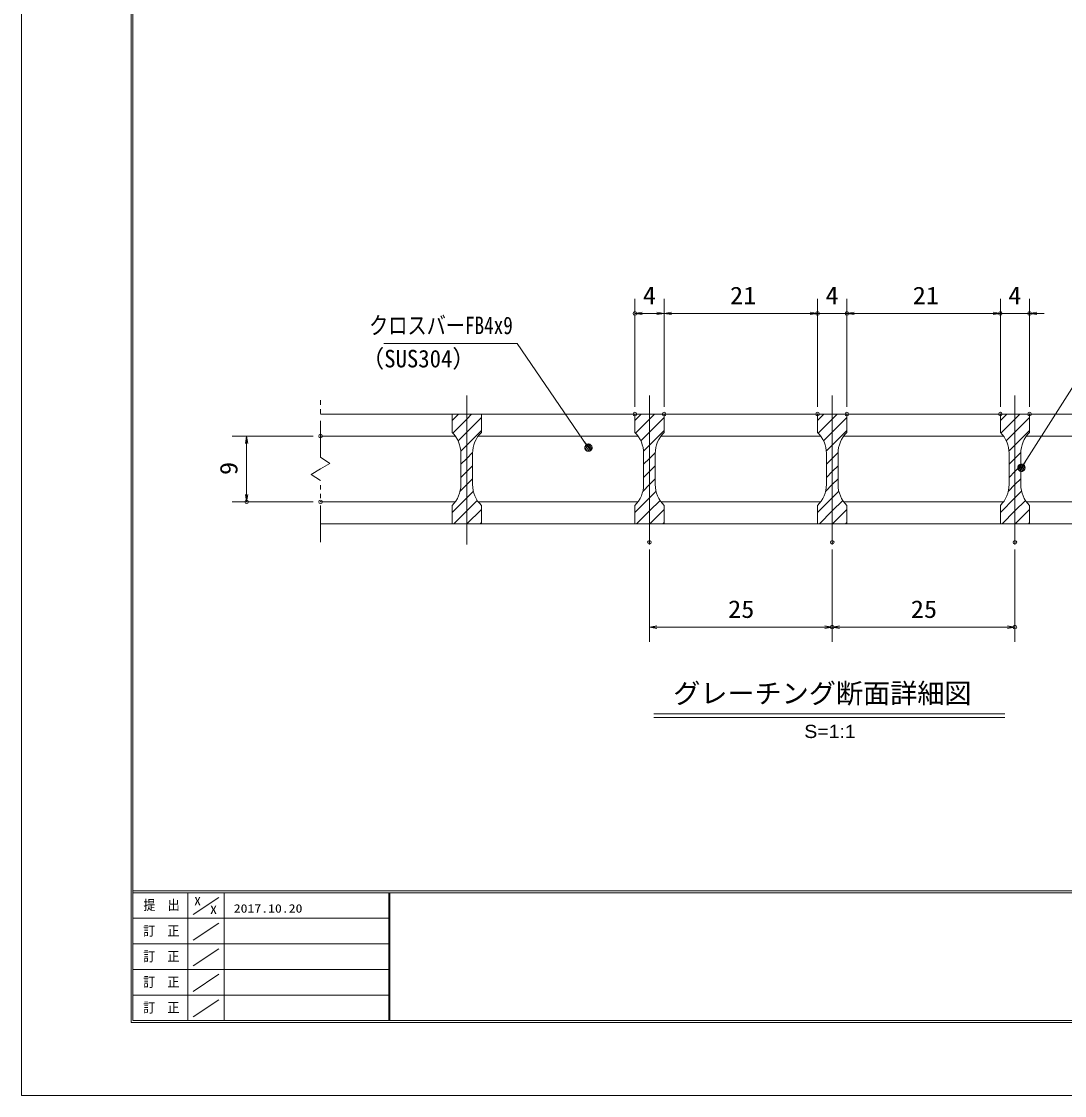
# Model space of a CAD drawing. Units: millimetres, scale not verified, with parts at other scales. Extents: x -1050 to 1050, y -742 to 742.
# Drawn here: x -1050 to -337, y -742 to -8 of the extents above; entities that cross this region are included whole.
import ezdxf
from ezdxf.enums import TextEntityAlignment as Align

# ---------------------------------------------------------------- set-up
doc = ezdxf.new("R2010")
doc.units = ezdxf.units.MM
doc.header["$LTSCALE"] = 5
doc.header["$PDMODE"] = 32
doc.header["$PDSIZE"] = 2.5
doc.linetypes.add('CHAIN1', pattern=[8, 5, -1, 1, -1])
doc.linetypes.add('DOUBLE_CHAIN1', pattern=[8.8, 5, -1, 0.6, -0.6, 0.6, -1])
for name, color, linetype, lineweight in [('0-0_7-図\u3000枠', 4, 'Continuous', 9), ('0-1_寸法注釈', 2, 'Continuous', 9), ('0-2_0', 2, 'Continuous', 9), ('0-3_DEFPOINTS', 134, 'Continuous', 9), ('0-5_蓋', 5, 'Continuous', 9), ('0-6_ハッチング', 4, 'Continuous', 9), ('0-7_想像線', 134, 'DOUBLE_CHAIN1', 9), ('0-8_中心線', 6, 'CHAIN1', 9)]:
    doc.layers.add(name, color=color, linetype=linetype, lineweight=lineweight)
doc.styles.add('HG丸ｺﾞｼｯｸM-PRO', font='')
doc.styles.add('ＭＳ ゴシック', font='')
doc.styles.get('HG丸ｺﾞｼｯｸM-PRO').set_extended_font_data('HG丸ｺﾞｼｯｸM-PRO')
doc.styles.get('ＭＳ ゴシック').set_extended_font_data('MS Gothic')

# ---------------------------------------------------------------- blocks, each defined once
blk = doc.blocks.new('_OPEN')
at = {"layer": '0-2_0'}
blk.add_line((0, 0), (-5, 0), dxfattribs=at)
blk.add_lwpolyline([(-5, 0.833), (0, 0), (-5, -0.833)], dxfattribs=at)
blk = doc.blocks.new('_Dot')
at = {"layer": '0-2_0'}
for p, q in [((-2.5, 0), (-5, 0)), ((2.445, 0.5), (-2.445, 0.5)), ((1.997, 1.5), (-1.997, 1.5)), ((2.289, -0.995), (-2.289, -0.995)), ((1.499, -1.995), (-1.499, -1.995))]:
    blk.add_line(p, q, dxfattribs=at)
for points in [[(2.5, 0), (2.48, 0.313), (2.421, 0.622), (2.324, 0.92), (2.191, 1.204), (2.023, 1.469), (1.822, 1.711), (1.594, 1.926), (1.34, 2.111), (1.064, 2.262), (0.773, 2.378), (0.468, 2.456), (0.157, 2.495), (-0.157, 2.495), (-0.468, 2.456), (-0.773, 2.378), (-1.064, 2.262), (-1.34, 2.111), (-1.594, 1.926), (-1.822, 1.711), (-2.023, 1.469), (-2.191, 1.204), (-2.324, 0.92), (-2.421, 0.622), (-2.48, 0.313), (-2.5, 0), (0, 0)], [(-2.5, 0), (-2.48, -0.313), (-2.421, -0.622), (-2.324, -0.92), (-2.191, -1.204), (-2.023, -1.469), (-1.822, -1.711), (-1.594, -1.926), (-1.34, -2.111), (-1.064, -2.262), (-0.773, -2.378), (-0.468, -2.456), (-0.157, -2.495), (0.157, -2.495), (0.468, -2.456), (0.773, -2.378), (1.064, -2.262), (1.34, -2.111), (1.594, -1.926), (1.822, -1.711), (2.023, -1.469), (2.191, -1.204), (2.324, -0.92), (2.421, -0.622), (2.48, -0.313), (2.5, 0), (0, 0)]]:
    blk.add_lwpolyline(points, close=True, dxfattribs=at)

msp = doc.modelspace()

# ---------------------------------------------------------------- linework, layer by layer
at = {"layer": '0-0_7-図\u3000枠'}
for p, q in [((-975, -692.5), (-975, 692.5)), ((-973.75, -691.25), (-973.75, 691.25)), ((998.75, -602.5), (-973.75, -602.5)), ((998.75, -603.75), (-973.75, -603.75)), ((-936.25, -691.192), (-936.25, -603.75)), ((-932.5, -618.606), (-915, -606.924)), ((-911.25, -603.75), (-911.25, -691.192)), ((-798.75, -603.75), (-798.75, -691.192)), ((-798, -603.75), (-798, -691.192)), ((-798.75, -621.25), (-973.75, -621.25)), ((-932.5, -636.247), (-915, -624.565)), ((-798.75, -638.75), (-973.75, -638.75)), ((-932.5, -653.747), (-915, -642.065)), ((-798.75, -656.25), (-973.75, -656.25)), ((-932.5, -671.247), (-915, -659.565)), ((-798.75, -673.75), (-973.75, -673.75)), ((-932.5, -688.747), (-915, -677.065)), ((1000, -692.5), (-975, -692.5)), ((998.75, -691.25), (-973.75, -691.25))]:
    msp.add_line(p, q, dxfattribs=at)
at = {"layer": '0-1_寸法注釈'}
for p, q in [((-630.45, -271.308), (-630.45, -197.4)), ((-610.45, -271.308), (-610.45, -197.4)), ((-610.45, -271.308), (-610.45, -197.4)), ((-505.45, -271.308), (-505.45, -197.4)), ((-505.45, -271.308), (-505.45, -197.4)), ((-485.45, -271.308), (-485.45, -197.4)), ((-485.45, -271.308), (-485.45, -197.4)), ((-380.45, -271.308), (-380.45, -197.4)), ((-380.45, -271.308), (-380.45, -197.4)), ((-360.45, -271.308), (-360.45, -197.4)), ((-615.45, -207.4), (-625.45, -207.4)), ((-605.45, -207.4), (-510.45, -207.4)), ((-510.45, -207.4), (-515.45, -207.4)), ((-505.45, -207.4), (-485.45, -207.4)), ((-480.45, -207.4), (-385.45, -207.4)), ((-480.45, -207.4), (-475.45, -207.4)), ((-385.45, -207.4), (-390.45, -207.4)), ((-380.45, -207.4), (-360.45, -207.4)), ((-355.45, -207.4), (-350.45, -207.4)), ((-850.45, -291.308), (-905.989, -291.308)), ((-895.989, -296.308), (-895.989, -331.308)), ((-850.45, -336.308), (-905.989, -336.308)), ((-620.45, -369.01), (-620.45, -432.029)), ((-495.45, -369.01), (-495.45, -432.029)), ((-495.45, -369.01), (-495.45, -432.029)), ((-370.45, -369.01), (-370.45, -432.029)), ((-615.45, -422.029), (-500.45, -422.029)), ((-490.45, -422.029), (-375.45, -422.029)), ((-617.576, -481.327), (-377.371, -481.327)), ((-617.576, -483.827), (-377.371, -483.827))]:
    msp.add_line(p, q, dxfattribs=at)
for points in [[(-802.188, -227.884), (-711.015, -227.884), (-662.754, -298.417)], [(-214.764, -227.917), (-311.954, -227.917), (-365.465, -312.166)]]:
    msp.add_lwpolyline(points, dxfattribs=at)
at = {"layer": '0-3_DEFPOINTS'}
msp.add_lwpolyline([(-1050, -742.5), (-1050, 742.5), (1050, 742.5), (1050, -742.5)], close=True, dxfattribs=at)
for p in [(-630.45, -207.4), (-505.45, -207.4), (-485.45, -207.4), (-380.45, -207.4), (-360.45, -207.4), (-630.45, -276.308), (-610.45, -276.308), (-505.45, -276.308), (-485.45, -276.308), (-380.45, -276.308), (-360.45, -276.308), (-845.45, -291.308), (-895.989, -336.308), (-845.45, -336.308), (-620.45, -364.01), (-495.45, -364.01), (-370.45, -364.01), (-495.45, -422.029), (-370.45, -422.029)]:
    msp.add_point(p, dxfattribs=at)
at = {"layer": '0-5_蓋'}
for p, q in [((-845.45, -276.308), (-145.45, -276.308)), ((-735.45, -276.308), (-755.45, -276.308)), ((-755.45, -288.808), (-755.45, -276.308)), ((-735.45, -288.808), (-735.45, -276.308)), ((-610.45, -276.308), (-630.45, -276.308)), ((-630.45, -288.808), (-630.45, -276.308)), ((-610.45, -288.808), (-610.45, -276.308)), ((-485.45, -276.308), (-505.45, -276.308)), ((-505.45, -288.808), (-505.45, -276.308)), ((-485.45, -288.808), (-485.45, -276.308)), ((-360.45, -276.308), (-380.45, -276.308)), ((-380.45, -288.808), (-380.45, -276.308)), ((-360.45, -288.808), (-360.45, -276.308)), ((-845.45, -291.308), (-753.289, -291.308)), ((-737.611, -291.308), (-628.289, -291.308)), ((-612.611, -291.308), (-503.289, -291.308)), ((-487.611, -291.308), (-378.289, -291.308)), ((-362.611, -291.308), (-253.289, -291.308)), ((-749.45, -303.091), (-749.45, -324.525)), ((-741.45, -303.091), (-741.45, -324.525)), ((-624.45, -303.091), (-624.45, -324.525)), ((-616.45, -303.091), (-616.45, -324.525)), ((-499.45, -303.091), (-499.45, -324.525)), ((-491.45, -303.091), (-491.45, -324.525)), ((-374.45, -303.091), (-374.45, -324.525)), ((-366.45, -303.091), (-366.45, -324.525)), ((-845.45, -336.308), (-753.289, -336.308)), ((-737.611, -336.308), (-628.289, -336.308)), ((-612.611, -336.308), (-503.289, -336.308)), ((-487.611, -336.308), (-378.289, -336.308)), ((-362.611, -336.308), (-253.289, -336.308)), ((-755.45, -338.808), (-755.45, -351.308)), ((-735.45, -338.808), (-735.45, -351.308)), ((-630.45, -338.808), (-630.45, -351.308)), ((-610.45, -338.808), (-610.45, -351.308)), ((-505.45, -338.808), (-505.45, -351.308)), ((-485.45, -338.808), (-485.45, -351.308)), ((-380.45, -338.808), (-380.45, -351.308)), ((-360.45, -338.808), (-360.45, -351.308)), ((-845.45, -351.308), (-145.45, -351.308)), ((-755.45, -351.308), (-735.45, -351.308)), ((-630.45, -351.308), (-610.45, -351.308)), ((-505.45, -351.308), (-485.45, -351.308)), ((-380.45, -351.308), (-360.45, -351.308))]:
    msp.add_line(p, q, dxfattribs=at)
for centre, start, end in [((-769.45, -303.091), 0, 45.573), ((-721.45, -303.091), 134.427, 180), ((-644.45, -303.091), 0, 45.573), ((-596.45, -303.091), 134.427, 180), ((-519.45, -303.091), 0, 45.573), ((-471.45, -303.091), 134.427, 180), ((-394.45, -303.091), 0, 45.573), ((-346.45, -303.091), 134.427, 180), ((-769.45, -324.525), 314.427, 0), ((-721.45, -324.525), 180, 225.573), ((-644.45, -324.525), 314.427, 0), ((-596.45, -324.525), 180, 225.573), ((-519.45, -324.525), 314.427, 0), ((-471.45, -324.525), 180, 225.573), ((-394.45, -324.525), 314.427, 0), ((-346.45, -324.525), 180, 225.573)]:
    msp.add_arc(centre, 20, start, end, dxfattribs=at)
at = {"layer": '0-6_ハッチング'}
for p, q in [((-755.45, -276.308), (-755.45, -288.808)), ((-755.45, -280.665), (-751.093, -276.308)), ((-630.45, -276.308), (-630.45, -288.808)), ((-630.45, -280.665), (-626.093, -276.308)), ((-505.45, -276.308), (-505.45, -288.808)), ((-505.45, -280.665), (-501.093, -276.308)), ((-380.45, -276.308), (-380.45, -288.808)), ((-380.45, -280.665), (-376.093, -276.308)), ((-749.45, -303.091), (-749.45, -324.525)), ((-741.45, -324.525), (-741.45, -303.091)), ((-624.45, -303.091), (-624.45, -324.525)), ((-616.45, -324.525), (-616.45, -303.091)), ((-499.45, -303.091), (-499.45, -324.525)), ((-491.45, -324.525), (-491.45, -303.091)), ((-374.45, -303.091), (-374.45, -324.525)), ((-366.45, -324.525), (-366.45, -303.091)), ((-745.271, -351.308), (-735.45, -341.488)), ((-620.271, -351.308), (-610.45, -341.488)), ((-495.271, -351.308), (-485.45, -341.488)), ((-370.271, -351.308), (-360.45, -341.488)), ((-736.29, -351.308), (-735.45, -350.468)), ((-611.29, -351.308), (-610.45, -350.468)), ((-486.29, -351.308), (-485.45, -350.468)), ((-361.29, -351.308), (-360.45, -350.468))]:
    msp.add_line(p, q, dxfattribs=at)
for points in [[(-755.45, -338.808), (-755.45, -351.308), (-745.45, -351.308), (-745.45, -276.308), (-755.45, -276.308)], [(-755.061, -289.256), (-745.45, -279.646), (-742.113, -276.308)], [(-751.402, -294.578), (-745.45, -288.626), (-735.45, -278.626)], [(-745.45, -276.308), (-745.45, -351.308), (-735.45, -351.308), (-735.45, -338.808)], [(-735.45, -288.808), (-735.45, -276.308), (-745.45, -276.308)], [(-630.45, -338.808), (-630.45, -351.308), (-620.45, -351.308), (-620.45, -276.308), (-630.45, -276.308)], [(-630.061, -289.256), (-620.45, -279.646), (-617.113, -276.308)], [(-626.402, -294.578), (-620.45, -288.626), (-610.45, -278.626)], [(-620.45, -276.308), (-620.45, -351.308), (-610.45, -351.308), (-610.45, -338.808)], [(-610.45, -288.808), (-610.45, -276.308), (-620.45, -276.308)], [(-505.45, -338.808), (-505.45, -351.308), (-495.45, -351.308), (-495.45, -276.308), (-505.45, -276.308)], [(-505.061, -289.256), (-495.45, -279.646), (-492.113, -276.308)], [(-501.402, -294.578), (-495.45, -288.626), (-485.45, -278.626)], [(-495.45, -276.308), (-495.45, -351.308), (-485.45, -351.308), (-485.45, -338.808)], [(-485.45, -288.808), (-485.45, -276.308), (-495.45, -276.308)], [(-380.45, -338.808), (-380.45, -351.308), (-370.45, -351.308), (-370.45, -276.308), (-380.45, -276.308)], [(-380.061, -289.256), (-370.45, -279.646), (-367.113, -276.308)], [(-376.402, -294.578), (-370.45, -288.626), (-360.45, -278.626)], [(-370.45, -276.308), (-370.45, -351.308), (-360.45, -351.308), (-360.45, -338.808)], [(-360.45, -288.808), (-360.45, -276.308), (-370.45, -276.308)], [(-749.56, -301.716), (-745.45, -297.606), (-735.45, -287.606)], [(-624.56, -301.716), (-620.45, -297.606), (-610.45, -287.606)], [(-499.56, -301.716), (-495.45, -297.606), (-485.45, -287.606)], [(-374.56, -301.716), (-370.45, -297.606), (-360.45, -287.606)], [(-749.45, -310.586), (-745.45, -306.586), (-741.406, -302.543)], [(-624.45, -310.586), (-620.45, -306.586), (-616.406, -302.543)], [(-499.45, -310.586), (-495.45, -306.586), (-491.406, -302.543)], [(-374.45, -310.586), (-370.45, -306.586), (-366.406, -302.543)], [(-749.45, -319.567), (-745.45, -315.567), (-741.45, -311.567)], [(-624.45, -319.567), (-620.45, -315.567), (-616.45, -311.567)], [(-499.45, -319.567), (-495.45, -315.567), (-491.45, -311.567)], [(-374.45, -319.567), (-370.45, -315.567), (-366.45, -311.567)], [(-750.058, -329.155), (-745.45, -324.547), (-741.45, -320.547)], [(-625.058, -329.155), (-620.45, -324.547), (-616.45, -320.547)], [(-500.058, -329.155), (-495.45, -324.547), (-491.45, -320.547)], [(-375.058, -329.155), (-370.45, -324.547), (-366.45, -320.547)], [(-755.45, -343.527), (-745.45, -333.527), (-740.888, -328.965)], [(-630.45, -343.527), (-620.45, -333.527), (-615.888, -328.965)], [(-505.45, -343.527), (-495.45, -333.527), (-490.888, -328.965)], [(-380.45, -343.527), (-370.45, -333.527), (-365.888, -328.965)], [(-754.251, -351.308), (-745.45, -342.507), (-738.233, -335.29)], [(-629.251, -351.308), (-620.45, -342.507), (-613.233, -335.29)], [(-504.251, -351.308), (-495.45, -342.507), (-488.233, -335.29)], [(-379.251, -351.308), (-370.45, -342.507), (-363.233, -335.29)]]:
    msp.add_lwpolyline(points, dxfattribs=at)
for centre, start, end in [((-769.45, -303.091), 0, 45.573), ((-721.45, -303.091), 134.427, 180), ((-644.45, -303.091), 0, 45.573), ((-596.45, -303.091), 134.427, 180), ((-519.45, -303.091), 0, 45.573), ((-471.45, -303.091), 134.427, 180), ((-394.45, -303.091), 0, 45.573), ((-346.45, -303.091), 134.427, 180), ((-769.45, -324.525), 314.427, 0), ((-721.45, -324.525), 180, 225.573), ((-644.45, -324.525), 314.427, 0), ((-596.45, -324.525), 180, 225.573), ((-519.45, -324.525), 314.427, 0), ((-471.45, -324.525), 180, 225.573), ((-394.45, -324.525), 314.427, 0), ((-346.45, -324.525), 180, 225.573)]:
    msp.add_arc(centre, 20, start, end, dxfattribs=at)
at = {"layer": '0-7_想像線'}
for p, q in [((-845.45, -305.859), (-845.45, -263.808)), ((-845.45, -305.859), (-839.157, -310.072)), ((-851.743, -317.545), (-845.45, -313.808)), ((-839.157, -310.072), (-845.45, -313.808)), ((-845.45, -321.757), (-851.743, -317.545)), ((-845.45, -363.808), (-845.45, -321.757))]:
    msp.add_line(p, q, dxfattribs=at)
at = {"layer": '0-8_中心線'}
for p, q in [((-745.45, -365.535), (-745.45, -263.606)), ((-620.45, -365.535), (-620.45, -263.606)), ((-495.45, -365.535), (-495.45, -263.606)), ((-370.45, -365.535), (-370.45, -263.606))]:
    msp.add_line(p, q, dxfattribs=at)

# ---------------------------------------------------------------- block references
at = {"layer": '0-1_寸法注釈'}
for name, p, rotation in [('_OPEN', (-630.45, -207.4), 180), ('_OPEN', (-610.45, -207.4), 180), ('_OPEN', (-485.45, -207.4), 180), ('_OPEN', (-485.45, -207.4), 180), ('_OPEN', (-360.45, -207.4), 180), ('_OPEN', (-895.989, -291.308), 90), ('_Dot', (-662.181, -299.237), 304.93122), ('_Dot', (-366.009, -313.006), 237.09638), ('_OPEN', (-895.989, -336.308), 270), ('_OPEN', (-620.45, -422.029), 180), ('_OPEN', (-495.45, -422.029), 180)]:
    msp.add_blockref(name, p, dxfattribs=dict(at, rotation=rotation))
for p in [(-610.45, -207.4), (-505.45, -207.4), (-505.45, -207.4), (-380.45, -207.4), (-380.45, -207.4), (-495.45, -422.029), (-370.45, -422.029)]:
    msp.add_blockref('_OPEN', p, dxfattribs=at)

# ---------------------------------------------------------------- texts
at = {"layer": '0-0_7-図\u3000枠', "color": 5, "style": 'ＭＳ ゴシック'}
for s, height, width, p in [('提\u3000出', 6.745, 0.9, (-966.593, -617.56)), ('X', 5.755, 1.2, (-931.902, -614.076)), ('X', 5.755, 1.2, (-920.995, -620.022)), ('2017.10.20', 5.755, 1.2, (-904.801, -619.113)), ('訂\u3000正', 6.745, 0.9, (-966.76, -635.201)), ('訂\u3000正', 6.745, 0.9, (-966.76, -652.701)), ('訂\u3000正', 6.745, 0.9, (-966.76, -670.201)), ('訂\u3000正', 6.745, 0.9, (-966.76, -687.701))]:
    msp.add_text(s, height=height, dxfattribs=dict(at, width=width)).set_placement(p, align=Align.BOTTOM_LEFT)
at = {"layer": '0-1_寸法注釈', "color": 7}
for s, height, style, width, p in [('4', 12.02, 'ＭＳ ゴシック', 1.1, (-625.035, -204.713)), ('21', 12.02, 'ＭＳ ゴシック', 1.1, (-565.373, -204.713)), ('4', 12.02, 'ＭＳ ゴシック', 1.1, (-500.035, -204.713)), ('21', 12.02, 'ＭＳ ゴシック', 1.1, (-440.373, -204.713)), ('4', 12.02, 'ＭＳ ゴシック', 1.1, (-375.035, -204.713)), ('クロスバーFB4x9', 12.02, 'ＭＳ ゴシック', 0.8, (-812.208, -225.197)), ('（SUS304）', 12.02, 'ＭＳ ゴシック', 0.95, (-817.467, -247.956)), ('25', 12.02, 'ＭＳ ゴシック', 1.1, (-566.683, -419.342)), ('25', 12.02, 'ＭＳ ゴシック', 1.1, (-441.683, -419.342)), ('S=1:1', 9.054, 'HG丸ｺﾞｼｯｸM-PRO', 1.1, (-514.549, -500.628))]:
    msp.add_text(s, height=height, dxfattribs=dict(at, style=style, width=width)).set_placement(p, align=Align.BOTTOM_LEFT)
at = {"layer": '0-1_寸法注釈', "color": 7, "style": 'ＭＳ ゴシック', "width": 1.1}
msp.add_text('9', height=12.02, rotation=90, dxfattribs=at).set_placement((-898.676, -317.957), align=Align.BOTTOM_LEFT)
at = {"layer": '0-1_寸法注釈', "color": 7, "style": 'HG丸ｺﾞｼｯｸM-PRO'}
msp.add_text('グレーチング断面詳細図', height=13.6, dxfattribs=at).set_placement((-604.214, -478.216), align=Align.BOTTOM_LEFT)

doc.saveas('drawing.dxf')
